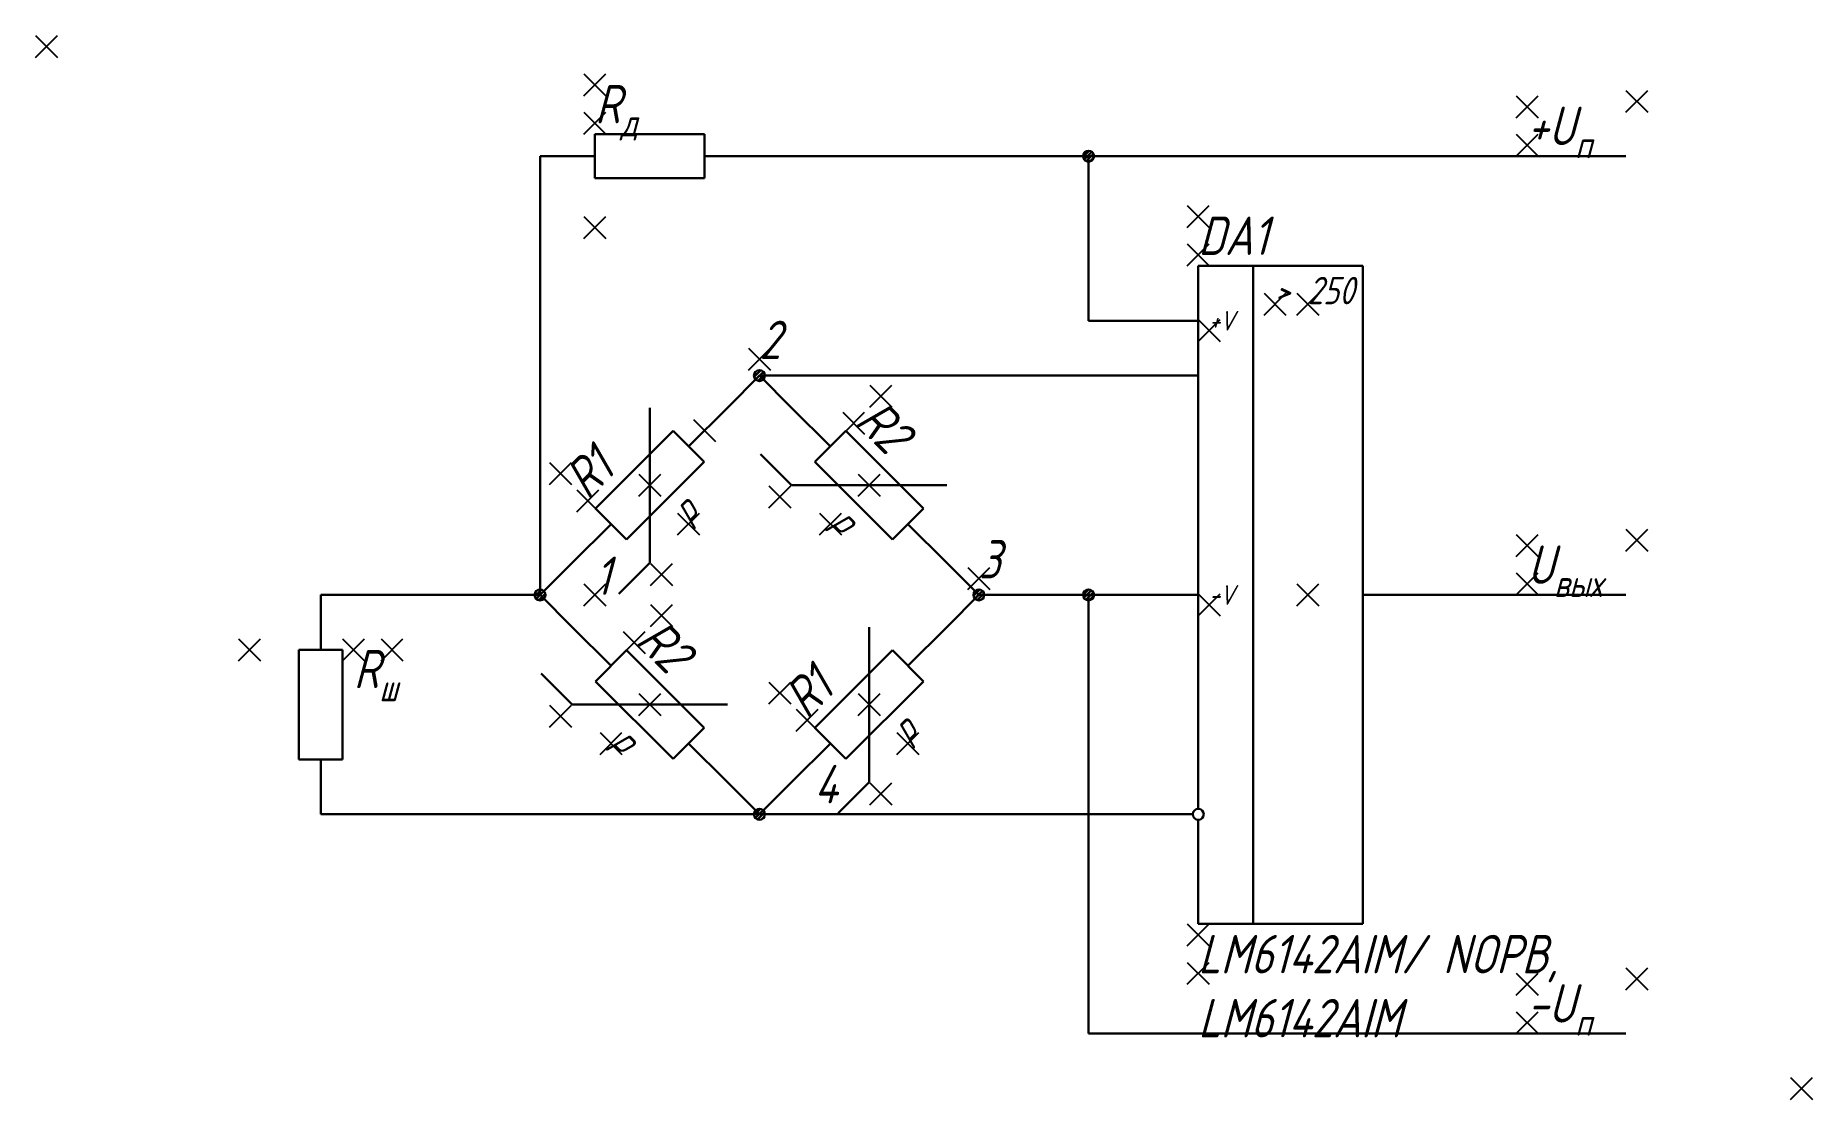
# Model space of a CAD drawing. Header units: inches. Extents: x -46 to 116, y -46 to 51.
import ezdxf

# ---------------------------------------------------------------- set-up
doc = ezdxf.new("R2010")
doc.units = ezdxf.units.IN
doc.header["$MEASUREMENT"] = 0
doc.header["$PDMODE"] = 3
doc.header["$PDSIZE"] = -2
doc.layers.add('Layer2', color=2, linetype='Continuous', plot=False)
for name, color, linetype, lineweight in [('Layer4', 4, 'Continuous', 30), ('Layer6', 7, 'Continuous', 35), ('Layer7', 7, 'Continuous', 35), ('Layer8', 7, 'Continuous', 30)]:
    doc.layers.add(name, color=color, linetype=linetype, lineweight=lineweight)
doc.styles.add('1.8', font='gost.shx', dxfattribs={"oblique": 15, "height": 1.8})
doc.styles.add('2.5', font='gost.shx', dxfattribs={"oblique": 15, "height": 2.5})
doc.styles.add('3.5', font='gost.shx', dxfattribs={"oblique": 15, "height": 3.5})

# ---------------------------------------------------------------- blocks, each defined once
blk = doc.blocks.new('125_79_76_45__33__26_1__22__18__Drawing1__201910110942\xa0— копия__201910111819\xa0— копия 6')
at = {"layer": 'Layer4'}
h = blk.add_hatch(dxfattribs=at)
h.set_pattern_fill('ANSI31', color=256, scale=2)
h.set_pattern_definition([(45, (0, 0), (-0.1767766952966369, 0.1767766952966369), [])])
h.paths.add_polyline_path([(0.5, 0, 1), (-0.5, 0, 1)])
blk.add_circle((0, 0), 0.5, dxfattribs=at)
blk = doc.blocks.new('128_127_75_45__33__26_1__22__18__Drawing1__201910110942\xa0— копия__201910111819\xa0— копия 6')
at = {"layer": 'Layer2'}
for p in [(1.060660171779824, 8.131727983645296), (-1.414213562373093, 5.65685424949238), (0, 0), (-8.131727983645295, -1.060660171779818), (-3.535533905932738, -3.535533905932736)]:
    blk.add_point(p, dxfattribs=at)
at = {"layer": 'Layer4'}
for p, q in [((-7.071067811865474, 7.071067811865476), (-3.535533905932737, 3.535533905932738)), ((-4.949747468305832, 2.121320343559645), (-2.121320343559641, 4.949747468305833)), ((-2.121320343559641, 4.949747468305833), (4.949747468305833, -2.121320343559644)), ((-7.071067811865474, 2.187112504053365e-15), (-9.899494936611664, 2.828427124746194)), ((2.121320343559641, -4.949747468305833), (-4.949747468305832, 2.121320343559645)), ((7.071067811865476, -2.076090201590849e-15), (-7.071067811865474, 2.187112504053365e-15)), ((4.949747468305833, -2.121320343559644), (2.121320343559641, -4.949747468305833)), ((3.535533905932736, -3.535533905932737), (7.071067811865474, -7.071067811865476))]:
    blk.add_line(p, q, dxfattribs=at)
at = {"layer": 'Layer6', "style": '2.5', "oblique": 15}
blk.add_text('p', height=2.5, rotation=315, dxfattribs=at).set_placement((-3.535533905932738, -3.535533905932736))
blk = doc.blocks.new('127_75_45__33__26_1__22__18__Drawing1__201910110942\xa0— копия__201910111819\xa0— копия 5')
at = {"layer": 'Layer2'}
for p in [(-8.131727983645296, 1.060660171779822), (0, 0), (-5.65685424949238, -1.414213562373094), (3.535533905932737, -3.535533905932737), (1.060660171779819, -8.131727983645295)]:
    blk.add_point(p, dxfattribs=at)
at = {"layer": 'Layer4'}
for p, q in [((7.771561172376096e-16, 7.071067811865476), (-8.881784197001252e-16, -7.071067811865474)), ((3.535533905932736, 3.535533905932736), (7.071067811865476, 7.071067811865475)), ((-4.949747468305833, -2.121320343559642), (2.121320343559643, 4.949747468305833)), ((2.121320343559643, 4.949747468305833), (4.949747468305833, 2.121320343559642)), ((4.949747468305833, 2.121320343559642), (-2.121320343559644, -4.949747468305832)), ((-2.121320343559644, -4.949747468305832), (-4.949747468305833, -2.121320343559642)), ((-7.071067811865476, -7.071067811865475), (-3.535533905932738, -3.535533905932737)), ((-8.881784197001252e-16, -7.071067811865474), (-2.828427124746192, -9.899494936611664))]:
    blk.add_line(p, q, dxfattribs=at)
at = {"layer": 'Layer6', "style": '2.5', "oblique": 15}
blk.add_text('p', height=2.5, rotation=44.99999999999999, dxfattribs=at).set_placement((3.535533905932737, -3.535533905932737))
blk = doc.blocks.new('81_76_45__33__26_1__22__18__Drawing1__201910110942\xa0— копия__201910111819\xa0— копия 5')
at = {"layer": 'Layer2'}
for p in [(10, 5), (2.755455298081544e-16, 4.5), (6.123233995736766e-17, 1)]:
    blk.add_point(p, dxfattribs=at)
at = {"layer": 'Layer4'}
blk.add_line((0, 0), (9, 0), dxfattribs=at)
blk = doc.blocks.new('75_45__33__26_1__22__18__Drawing1__201910110942\xa0— копия__201910111819\xa0— копия 4')
at = {"layer": 'Layer2'}
for p in [(5, 6.5), (5, 3), (5, -6.499999999999998)]:
    blk.add_point(p, dxfattribs=at)
at = {"layer": 'Layer4'}
for p, q in [((5, 2), (15, 2)), ((5, -1.999999999999998), (5, 2)), ((15, 2), (15, -2)), ((0, 0), (5, 0)), ((15, 0), (20, 0)), ((15, -2), (5, -1.999999999999998))]:
    blk.add_line(p, q, dxfattribs=at)

msp = doc.modelspace()

# ---------------------------------------------------------------- linework, layer by layer
at = {"layer": 'Layer2'}
for p in [(-45, 50), (60, 34.5), (60, 31), (67, 26.5), (70, 26.5), (61, 24.09999999999999), (20, 21.5), (15, 15), (40, 1.5), (5, 0), (61, -0.8999999999999986), (69.99999999999999, 0), (60, -31), (59.99999999999999, -34.5), (115, -45)]:
    msp.add_point(p, dxfattribs=at)
at = {"layer": 'Layer4'}
for p, q in [((0, 40), (-7.347880794884118e-15, 0)), ((90, 40), (20, 40.00000000000001)), ((50, 25), (50, 40)), ((75, 30), (60, 30)), ((60, 30), (59.99999999999999, -19.5)), ((65, -30), (65, 30)), ((75, -30), (75, 30)), ((55, 25), (50, 25)), ((55, 25), (60, 25)), ((17.07106781186548, 17.07106781186548), (20, 20)), ((20, 20), (22.92893218813452, 17.07106781186548)), ((55, 20), (20, 20)), ((55, 20), (60, 20)), ((0, 0), (2.928932188134524, 2.928932188134525)), ((37.07106781186548, 2.928932188134524), (40, 0)), ((-7.347880794884118e-15, 0), (-20, 2.449293598294706e-15)), ((2.928932188134526, -2.928932188134524), (0, 0)), ((40, 0), (37.07106781186548, -2.928932188134525)), ((40, 0), (55, 0)), ((50, -39.99999999999999), (50, 0)), ((60, 0), (55, 0)), ((80, 0), (75, 0)), ((80, 0), (90, 0)), ((17.07106781186548, -17.07106781186548), (20, -20)), ((20, -20), (22.92893218813452, -17.07106781186548)), ((-20, -20), (56, -20)), ((56, -20), (59.5, -20)), ((60, -30), (60, -20.5)), ((75, -30), (60, -30)), ((90, -40), (50, -39.99999999999999))]:
    msp.add_line(p, q, dxfattribs=at)
msp.add_circle((60, -20), 0.5, dxfattribs=at)

# ---------------------------------------------------------------- block references
for name, p in [('75_45__33__26_1__22__18__Drawing1__201910110942\xa0— копия__201910111819\xa0— копия 4', (0, 40)), ('81_76_45__33__26_1__22__18__Drawing1__201910110942\xa0— копия__201910111819\xa0— копия 5', (90, 40)), ('125_79_76_45__33__26_1__22__18__Drawing1__201910110942\xa0— копия__201910111819\xa0— копия 6', (50, 40)), ('125_79_76_45__33__26_1__22__18__Drawing1__201910110942\xa0— копия__201910111819\xa0— копия 6', (20, 20)), ('128_127_75_45__33__26_1__22__18__Drawing1__201910110942\xa0— копия__201910111819\xa0— копия 6', (30, 10)), ('127_75_45__33__26_1__22__18__Drawing1__201910110942\xa0— копия__201910111819\xa0— копия 5', (10, 10)), ('81_76_45__33__26_1__22__18__Drawing1__201910110942\xa0— копия__201910111819\xa0— копия 5', (90, 0)), ('125_79_76_45__33__26_1__22__18__Drawing1__201910110942\xa0— копия__201910111819\xa0— копия 6', (0, 0)), ('125_79_76_45__33__26_1__22__18__Drawing1__201910110942\xa0— копия__201910111819\xa0— копия 6', (40, 0)), ('125_79_76_45__33__26_1__22__18__Drawing1__201910110942\xa0— копия__201910111819\xa0— копия 6', (50, 0)), ('128_127_75_45__33__26_1__22__18__Drawing1__201910110942\xa0— копия__201910111819\xa0— копия 6', (10, -10)), ('127_75_45__33__26_1__22__18__Drawing1__201910110942\xa0— копия__201910111819\xa0— копия 5', (30, -10)), ('125_79_76_45__33__26_1__22__18__Drawing1__201910110942\xa0— копия__201910111819\xa0— копия 6', (20, -20)), ('81_76_45__33__26_1__22__18__Drawing1__201910110942\xa0— копия__201910111819\xa0— копия 5', (90, -40))]:
    msp.add_blockref(name, p, dxfattribs=at)
at = {"layer": 'Layer4', "rotation": 270}
msp.add_blockref('75_45__33__26_1__22__18__Drawing1__201910110942\xa0— копия__201910111819\xa0— копия 4', (-20, 3.552713678800501e-15), dxfattribs=at)

# ---------------------------------------------------------------- texts
at = {"layer": 'Layer6', "style": '2.5', "oblique": 15}
for s, p in [('>', (67, 26.5)), ('250', (70, 26.5))]:
    msp.add_text(s, height=2.5, dxfattribs=at).set_placement(p)
at = {"layer": 'Layer7', "style": '3.5', "oblique": 15}
for s, p in [('DA1', (60, 31)), ('2', (20, 21.5)), ('3', (40, 1.5)), ('1', (5, 0)), ('4', (25, -19))]:
    msp.add_text(s, height=3.5, dxfattribs=at).set_placement(p)
for s, rotation, p in [('R2', 315, (28.58578643762691, 15.65685424949238)), ('R1', 44.99999999999999, (4.343145750507617, 8.585786437626908)), ('R2', 315, (8.585786437626908, -4.343145750507617)), ('R1', 44.99999999999999, (24.34314575050762, -11.41421356237309))]:
    msp.add_text(s, height=3.5, rotation=rotation, dxfattribs=at).set_placement(p)
at = {"layer": 'Layer7', "char_height": 3.5, "attachment_point": 1, "style": '3.5'}
for s, width, insert in [('\\A1;R{\\H0.7x;\\S^ д;}', 30.59955338300972, (5, 46.5)), ('\\A1;+U{\\H0.7x;\\S^ п;}', 9.999999999999993, (90, 44.5)), ('\\A1;U{\\H0.7x;\\S^ вых;}', 9.999999999999993, (90, 4.5)), ('\\A1;R{\\H0.7x;\\S^ ш;}', 26.50253042220538, (-17, -4.999999999999997)), ('LM6142AIM/ NOPB,\\PLM6142AIM', 50.16247603380532, (60, -31)), ('\\A1;-U{\\H0.7x;\\S^ п;}', 9.999999999999993, (90, -35.5))]:
    msp.add_mtext_dynamic_manual_height_columns(s, width=width, gutter_width=17.5, heights=[0], dxfattribs=dict(at, insert=insert))
at = {"layer": 'Layer8', "style": '1.8', "oblique": 15}
for s, p in [('+V', (61, 24.09999999999999)), ('-V', (61, -0.9000000000000057))]:
    msp.add_text(s, height=1.8, dxfattribs=at).set_placement(p)

doc.saveas('drawing.dxf')
